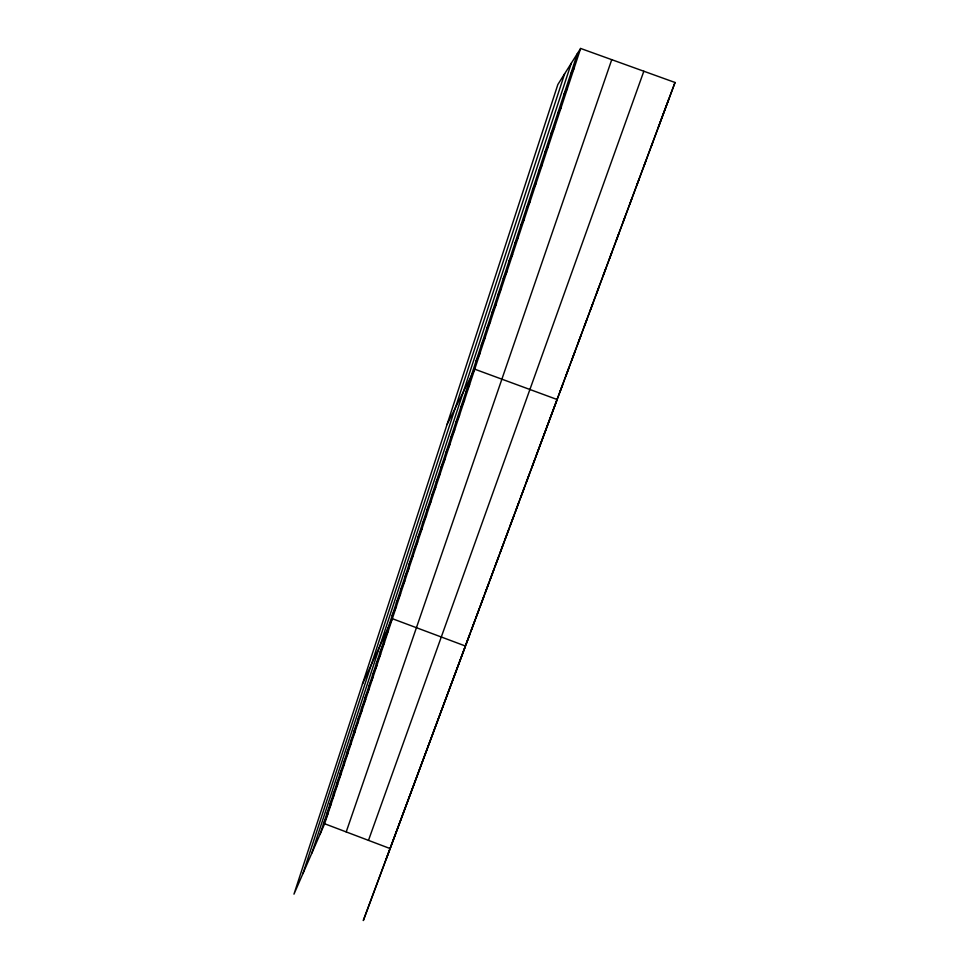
<?xml version="1.0" encoding="UTF-8"?>
<svg xmlns="http://www.w3.org/2000/svg" width="969" height="969" viewBox="0 0 969 969"><rect width="100%" height="100%" fill="white"/><g stroke="black" fill="none" stroke-linecap="round" stroke-linejoin="round"><path stroke-width="1.45" d="M302.934 873.59L564.636 73.789M311.848 853.083L571.286 63.264M320.23 833.824L577.451 53.501M580.637 48.45L557.853 84.521L293.97 894.157L324.627 823.747L580.637 48.45L675.03 82.486L386.268 858.873M346.212 831.923L611.742 59.666M368.486 840.365L643.84 71.234M669.022 98.535L363.302 920.55L415.992 778.979M643.67 166.765L645.996 160.527M650.829 147.53L653.082 141.474M658.096 127.981L660.289 122.118M660.41 121.597L675.03 82.486M596.553 293.45L599.29 286.134M602.984 276.165L605.661 268.982M609.513 258.614L612.142 251.577M616.139 240.797L618.707 233.904M622.861 222.713L625.38 215.978M629.693 204.35L632.151 197.773M636.633 185.697L639.019 179.289M526.203 482.623L529.425 473.962M531.618 468.051L534.815 459.476M535.578 457.283L557.114 399.507L474.725 369.177L447.024 424.567M559.888 392.057L562.892 383.99M565.775 376.202L568.742 368.256M571.758 360.129L574.678 352.304M577.827 343.825L580.697 336.11M583.98 327.28L586.802 319.697M590.218 310.492L593.004 303.031M416.101 778.664L419.856 768.587M420.025 768.114L423.768 758.085M423.998 757.455L427.717 747.45M428.007 746.663L431.714 736.706M432.065 735.75L435.759 725.829M436.171 724.703L439.853 714.819M440.326 713.523L465.435 646.032L392.336 618.682L362.442 684.066M466.44 643.307L469.989 633.774M471.079 630.855L474.604 621.383M475.767 618.234L479.28 608.823M480.527 605.455L484.003 596.105M485.336 592.507L488.8 583.229M490.217 579.401L493.645 570.184M495.147 566.114L498.563 556.969M500.161 552.657L503.541 543.585M505.224 539.018L508.58 530.031M510.36 525.198L513.691 516.283M515.569 511.208L518.863 502.366M520.85 497.012L524.108 488.267M323.452 824.062L327.837 814.008M329.993 804.209L334.378 794.205M326.71 814.19L331.095 804.161M336.691 783.909L341.064 773.977M333.324 794.12L337.697 784.151M343.535 763.148L347.895 753.288M340.095 773.589L344.455 763.681M350.536 741.915L354.884 732.128M347.011 752.598L351.372 742.763M354.097 731.111L358.433 721.36M361.34 709.138L365.664 699.473M357.694 720.185L362.031 710.483M368.753 686.633L373.065 677.065M365.022 697.946L369.346 688.329M372.532 675.187L376.832 665.655M380.211 651.871L384.487 642.447M376.347 663.595L380.635 654.123M384.124 640.012L388.387 630.637M392.191 615.533L396.43 606.279M400.56 590.145L404.776 581.012M396.345 602.924L400.585 593.731M404.824 577.209L409.027 568.149M409.148 564.103L413.327 555.104M413.521 550.828L417.687 541.901M417.954 537.383L422.109 528.529M422.448 523.757L426.578 514.987M426.99 509.948L431.108 501.264M431.605 495.971L435.711 487.359M436.268 481.799L440.362 473.272M441.004 467.433L445.074 458.991M445.813 452.874L449.846 444.529M450.67 438.109L454.691 429.861M455.6 423.15L459.597 414.998M460.602 407.985L464.575 399.943M465.677 392.602L469.614 384.669M476.021 361.195L479.921 353.479M481.314 345.158L485.178 337.551M486.68 328.891L490.508 321.405M492.119 312.381L495.91 305.029M497.63 295.642L501.397 288.411M503.238 278.648L506.969 271.562M508.919 261.412L512.613 254.459M514.684 243.909L518.342 237.102M520.535 226.152L524.156 219.491M526.482 208.129L530.055 201.625M532.514 189.827L536.051 183.48M538.643 171.247L542.131 165.069M544.857 152.387L548.309 146.38M551.167 133.225L554.571 127.387M557.587 113.761L560.942 108.116M564.103 93.993L567.398 88.542M570.717 73.91L573.975 68.654M324.627 823.747L390.119 848.565"/></g></svg>
